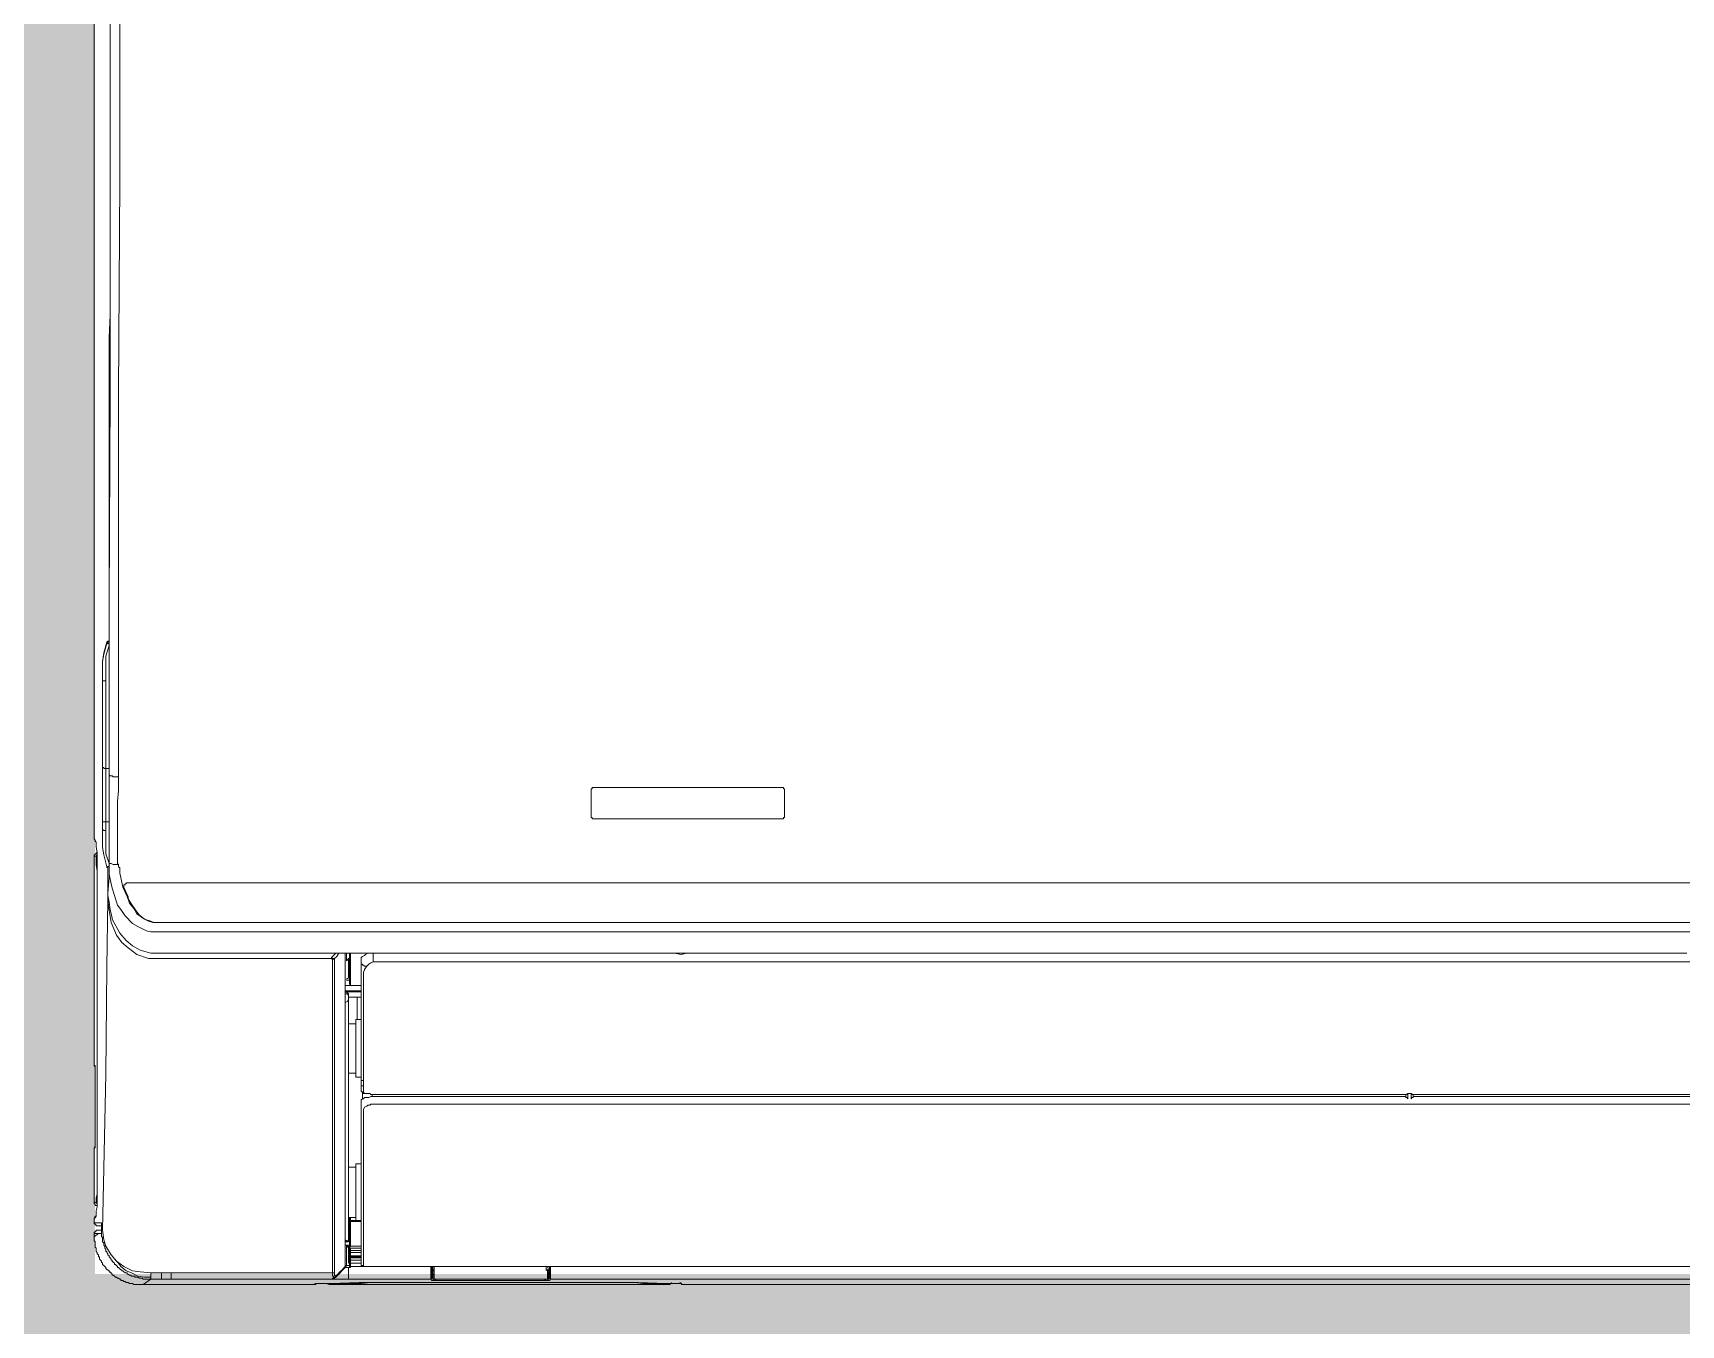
# Model space of a CAD drawing. Header units: millimetres. Extents: x -376000 to 292178, y -193032 to 188048.
# Drawn here: x -162306.9 to -162035, y -158961 to -158747.8 of the extents above; entities that cross this region are included whole.
import ezdxf

# ---------------------------------------------------------------- set-up
doc = ezdxf.new("R2010")
doc.units = ezdxf.units.MM
doc.layers.add('02_0.25', color=1, linetype='Continuous', lineweight=25, true_color=0xff0000)
doc.layers.add('04_0.10', color=7, linetype='Continuous', lineweight=9, true_color=0x0099ff)
doc.layers.add('_平面図（新設） (2D)', color=7, linetype='Continuous', lineweight=5)

# ---------------------------------------------------------------- blocks, each defined once
blk = doc.blocks.new('BLOCK_2')
at = {"layer": '04_0.10', "color": 251, "lineweight": 5}
for p, q in [((-353.49, -287.52), (-353.84, -287.69)), ((-353.84, -287.69), (-353.49, -287.69)), ((-353.49, -287.52), (-353.32, -287.52)), ((-353.32, -287.52), (-353.49, -287.69)), ((-351.72, -287.52), (-353.32, -287.52)), ((-351.72, -287.52), (-351.2, -287.69)), ((-351.55, -287.52), (-351.72, -287.52)), ((-351.2, -287.52), (-351.55, -287.52)), ((-351.2, -287.52), (-351.02, -287.52)), ((-351.2, -287.52), (-351.2, -287.69)), ((-341.67, -287.69), (-351.2, -287.69)), ((-295.28, -287.69), (-339.56, -287.69)), ((-313.8, -287.34), (-332.85, -287.34)), ((-295.63, -287.52), (-295.28, -287.52)), ((-295.28, -287.52), (-294.93, -287.52)), ((-295.28, -287.69), (-295.28, -287.52)), ((-294.75, -287.52), (-294.93, -287.52)), ((-294.75, -287.34), (-294.75, -287.52)), ((-293.16, -287.52), (-294.75, -287.52)), ((-293.34, -287.34), (-293.16, -287.52)), ((-293.16, -287.52), (-292.81, -287.69)), ((-292.81, -287.69), (-293.16, -287.69)), ((-207.97, -287.69), (-292.81, -287.69)), ((-202.5, -287.69), (-207.44, -287.69)), ((-202.32, -287.69), (-202.5, -287.69)), ((-202.15, -287.69), (-202.32, -287.69)), ((-201.97, -287.69), (-202.15, -287.69)), ((-201.27, -287.69), (-201.62, -287.69)), ((-201.09, -287.69), (-201.27, -287.69)), ((-200.56, -287.69), (-201.09, -287.69)), ((-200.38, -287.69), (-200.56, -287.69)), ((-199.68, -287.69), (-200.38, -287.69)), ((-198.97, -287.69), (-199.68, -287.69)), ((-198.26, -287.69), (-198.97, -287.69)), ((-197.38, -287.69), (-198.26, -287.69)), ((-196.86, -287.69), (-197.38, -287.69)), ((-195.97, -287.69), (-196.86, -287.69)), ((-195.09, -287.69), (-195.97, -287.69)), ((-194.38, -287.69), (-194.74, -287.69)), ((-193.68, -287.69), (-194.38, -287.69)), ((-193.15, -287.69), (-193.68, -287.69)), ((-192.97, -287.69), (-193.15, -287.69)), ((-192.09, -287.69), (-192.27, -287.69)), ((-190.51, -287.69), (-192.09, -287.69)), ((-185.39, -287.69), (-190.51, -287.69)), ((275.87, -287.69), (-184.86, -287.69))]:
    blk.add_line(p, q, dxfattribs=at)
at = {"layer": '04_0.10', "color": 251, "lineweight": 5, "flags": 128}
for points in [[(-381.89, -287.69), (-381.54, -287.69), (-381.18, -287.69), (-380.83, -287.69), (-380.48, -287.69)], [(-354.2, -287.69), (-360.72, -287.69), (-367.25, -287.69), (-372.01, -287.69), (-375.54, -287.69), (-380.48, -287.69)], [(-353.84, -287.69), (-354.02, -287.69), (-354.2, -287.69)], [(-344.32, -287.34), (-346.26, -287.34), (-351.02, -287.52)], [(-344.32, -287.34), (-345.91, -287.52), (-346.96, -287.52), (-348.02, -287.52), (-348.73, -287.52), (-349.61, -287.52), (-350.14, -287.52), (-350.67, -287.52), (-351.02, -287.52)], [(-344.32, -287.34), (-342.55, -287.34), (-340.79, -287.34), (-339.91, -287.34), (-338.85, -287.34), (-336.91, -287.34), (-334.79, -287.34), (-332.85, -287.34)], [(-340.44, -287.69), (-340.61, -287.69), (-340.79, -287.69), (-340.97, -287.69), (-341.32, -287.69), (-341.67, -287.69)], [(-340.09, -287.69), (-340.26, -287.69), (-340.44, -287.69)], [(-339.56, -287.69), (-339.73, -287.69), (-339.91, -287.69), (-340.09, -287.69)], [(-300.75, -287.34), (-302.16, -287.34), (-303.93, -287.34), (-305.69, -287.34), (-306.57, -287.34), (-307.63, -287.34), (-309.57, -287.34), (-311.68, -287.34), (-313.8, -287.34)], [(-295.63, -287.52), (-295.81, -287.52), (-296.34, -287.52), (-297.04, -287.52), (-297.75, -287.52), (-298.63, -287.52), (-299.52, -287.52), (-300.75, -287.34)], [(-295.63, -287.52), (-300.22, -287.34), (-300.75, -287.34)], [(-295.28, -287.69), (-295.11, -287.69), (-294.93, -287.69), (-294.93, -287.52)], [(-207.44, -287.69), (-207.61, -287.69), (-207.79, -287.69), (-207.97, -287.69)], [(-201.62, -287.69), (-201.79, -287.69), (-201.97, -287.69)], [(-194.74, -287.69), (-194.92, -287.69), (-195.09, -287.69)], [(-192.27, -287.69), (-192.45, -287.69), (-192.62, -287.69), (-192.8, -287.69), (-192.97, -287.69)], [(-184.86, -287.69), (-185.03, -287.69), (-185.21, -287.69), (-185.39, -287.69)]]:
    blk.add_lwpolyline(points, dxfattribs=at)
at = {"color": 255, "linetype": 'Continuous'}
blk.add_wipeout([(-389.83, -2.8), (387.17, -2.8), (387.17, -285.93), (-389.83, -285.93)], dxfattribs=at).dxf.layer = '02_0.25'
at = {"layer": '04_0.10', "color": 251, "lineweight": 5}
for p, q in [((-390, -214.14), (-390, -23.46)), ((-387.53, -175.16), (-387.53, -174.63)), ((-387.71, -181.5), (-387.88, -181.68)), ((-387.88, -181.86), (-387.71, -181.68)), ((-387.88, -181.86), (-387.88, -181.68)), ((-387.53, -181.5), (-387.71, -181.5)), ((-387.71, -181.68), (-387.71, -181.5)), ((-387.53, -181.68), (-387.71, -181.68)), ((-387.53, -181.68), (-387.53, -181.5)), ((-387.53, -182.03), (-387.53, -181.68)), ((-387.53, -182.21), (-387.53, -182.03)), ((-388.59, -188.03), (-388.59, -187.86)), ((-388.59, -188.03), (-388.59, -202.32)), ((-388.06, -202.5), (-387.53, -202.5)), ((-387.53, -203.55), (-387.53, -202.5)), ((-388.59, -211.32), (-388.59, -211.14)), ((-388.59, -211.32), (-388.59, -212.55)), ((-388.06, -211.32), (-388.06, -212.73)), ((-388.06, -211.32), (-387.53, -211.32)), ((-389.83, -214.49), (-390, -214.14)), ((-389.65, -214.67), (-390, -214.14)), ((-389.83, -214.49), (-389.65, -214.67)), ((-389.65, -214.67), (-389.65, -214.85)), ((-389.65, -216.96), (-390, -216.96)), ((-390, -216.96), (-390, -251.53)), ((-389.65, -216.96), (-389.48, -216.61)), ((-389.48, -216.43), (-389.48, -216.61)), ((-387.88, -218.72), (-387.71, -218.9)), ((-387.88, -218.72), (-387.71, -218.72)), ((-387.88, -218.72), (-387.88, -218.9)), ((-387.71, -218.72), (-387.53, -218.55)), ((-387.71, -218.72), (-387.71, -218.9)), ((-387.53, -218.19), (-387.53, -218.02)), ((-387.71, -223.13), (-387.71, -223.49)), ((-387, -227.19), (-387, -227.36)), ((-379.42, -227.9), (-379.6, -227.9)), ((-288.22, -227.9), (-284.34, -227.9)), ((-249.77, -227.9), (-245.72, -227.9)), ((-241.13, -227.9), (-237.25, -227.9)), ((-202.67, -227.9), (-198.79, -227.9)), ((-194.21, -227.9), (-190.33, -227.9)), ((-155.76, -227.9), (-151.7, -227.9)), ((-147.11, -227.9), (-143.23, -227.9)), ((-348.91, -229.48), (-379.6, -229.48)), ((-294.58, -229.48), (-348.91, -229.48)), ((-286.46, -229.48), (-294.58, -229.48)), ((-247.65, -229.48), (-286.46, -229.48)), ((-239.36, -229.48), (-247.65, -229.48)), ((-200.56, -229.48), (-239.36, -229.48)), ((-192.45, -229.48), (-200.56, -229.48)), ((-153.64, -229.48), (-192.45, -229.48)), ((-145.35, -229.48), (-153.64, -229.48)), ((-106.54, -229.48), (-145.35, -229.48)), ((-350.84, -233.72), (-350.67, -233.89)), ((-350.84, -233.89), (-350.84, -233.72)), ((-350.14, -233.01), (-349.96, -233.01)), ((-348.55, -233.01), (-348.38, -233.01)), ((-348.55, -233.01), (-348.55, -237.25)), ((-348.02, -233.01), (-347.84, -233.01)), ((-347.84, -233.01), (-347.67, -233.01)), ((-347.67, -233.01), (-347.14, -233.01)), ((-346.26, -233.01), (-346.43, -233.01)), ((-345.73, -233.01), (-345.38, -233.01)), ((-345.38, -233.01), (-344.85, -233.01)), ((-344.85, -233.01), (-344.32, -233.01)), ((-296.16, -233.01), (-294.22, -233.01)), ((-292.28, -233.01), (-294.22, -233.01)), ((-240.78, -233.01), (-240.6, -233.01)), ((-240.6, -233.01), (-240.43, -233.01)), ((-218.02, -233.01), (-217.85, -233.01)), ((-217.85, -233.01), (-217.67, -233.01)), ((-209.56, -233.01), (-209.38, -233.01)), ((-209.38, -233.01), (-209.2, -233.01)), ((-203.74, -233.01), (-203.56, -233.01)), ((-191.56, -233.01), (-191.04, -233.01)), ((-389.48, -235.48), (-389.48, -235.13)), ((-389.48, -255.59), (-389.48, -235.48)), ((-379.77, -233.89), (-350.84, -233.89)), ((-350.84, -233.89), (-350.67, -234.07)), ((-350.67, -234.07), (-350.32, -233.89)), ((-350.67, -233.89), (-350.67, -234.07)), ((-350.32, -233.89), (-350.67, -233.89)), ((-348.02, -233.89), (-347.84, -233.89)), ((-348.02, -233.89), (-348.02, -235.13)), ((-348.02, -235.13), (-347.84, -235.13)), ((-348.02, -237.07), (-348.02, -235.13)), ((-345.91, -238.3), (-345.91, -234.78)), ((-197.03, -234.42), (-197.21, -234.42)), ((-348.55, -237.25), (-348.55, -238.3)), ((-348.55, -238.3), (-348.55, -239.19)), ((-347.67, -238.3), (-348.55, -238.3)), ((-348.55, -239.19), (-348.55, -239.36)), ((-348.55, -239.19), (-345.91, -239.19)), ((-348.38, -237.25), (-348.02, -237.07)), ((-347.84, -237.42), (-348.38, -237.42)), ((-347.84, -237.42), (-347.84, -238.13)), ((-345.91, -238.3), (-347.67, -238.3)), ((-345.91, -238.3), (-345.91, -239.19)), ((-345.91, -239.19), (-345.91, -239.36)), ((-348.55, -239.36), (-345.91, -239.36)), ((-348.02, -240.07), (-348.02, -239.71)), ((-348.02, -240.07), (-348.02, -240.24)), ((-348.02, -240.59), (-348.02, -240.24)), ((-346.61, -240.24), (-348.02, -240.24)), ((-348.02, -244.65), (-348.02, -240.59)), ((-346.61, -243.95), (-346.61, -240.24)), ((-345.91, -240.24), (-346.61, -240.24)), ((-345.91, -240.24), (-345.91, -239.36)), ((-345.91, -243.95), (-345.91, -240.24)), ((-346.79, -244.65), (-348.02, -244.65)), ((-348.02, -252.77), (-348.02, -244.65)), ((-346.79, -243.95), (-346.61, -243.95)), ((-346.79, -244.65), (-346.79, -243.95)), ((-346.79, -252.77), (-346.79, -244.65)), ((-345.91, -243.95), (-346.61, -243.95)), ((-345.91, -253.47), (-345.91, -243.95)), ((-345.55, -250.12), (-345.55, -250.3)), ((-389.83, -251.89), (-390, -251.53)), ((-389.83, -251.53), (-390, -251.53)), ((-389.83, -251.53), (-389.83, -251.89)), ((-348.02, -252.77), (-346.79, -252.77)), ((-348.02, -252.77), (-348.02, -268.29)), ((-346.79, -253.47), (-346.79, -252.77)), ((-389.83, -263.52), (-389.83, -253.12)), ((-389.48, -255.94), (-389.48, -255.59)), ((-346.79, -253.47), (-345.91, -253.47)), ((-345.91, -253.65), (-345.91, -253.47)), ((-345.91, -254), (-345.91, -254.53)), ((-345.91, -255.42), (-345.91, -254.88)), ((-345.91, -255.59), (-345.91, -255.42)), ((-345.91, -255.77), (-345.91, -255.59)), ((-345.55, -254), (-345.55, -254.18)), ((-345.91, -255.77), (-345.55, -255.94)), ((-345.73, -255.94), (-345.91, -255.77)), ((-345.73, -257), (-345.91, -257.18)), ((-345.91, -257.18), (-345.91, -257.35)), ((-345.91, -257.53), (-345.91, -257.35)), ((-345.91, -258.23), (-345.91, -257.53)), ((-345.91, -267.76), (-345.91, -258.23)), ((-345.38, -256.12), (-345.55, -255.94)), ((-345.2, -256.12), (-345.38, -256.12)), ((-344.14, -256.65), (-344.14, -256.3)), ((-344.14, -256.3), (-343.97, -256.3)), ((-344.14, -256.65), (-343.97, -256.65)), ((-343.97, -257.88), (343.96, -257.88)), ((-173.57, -256.3), (-173.22, -256.12)), ((-173.57, -256.3), (-173.57, -256.65)), ((-173.22, -257), (-173.22, -256.12)), ((-173.22, -256.12), (-172.69, -256.12)), ((-172.34, -256.3), (-172.69, -256.12)), ((-172.69, -256.12), (-172.69, -257)), ((-172.34, -256.3), (-172.34, -256.65)), ((-389.83, -264.76), (-390, -265.12)), ((-390, -265.12), (-389.83, -265.12)), ((-390, -274.11), (-390, -265.12)), ((-389.83, -265.12), (-389.83, -264.76)), ((-348.02, -268.29), (-346.79, -268.29)), ((-348.02, -268.29), (-348.02, -276.58)), ((-346.79, -268.29), (-346.79, -267.76)), ((-345.91, -267.76), (-346.79, -267.76)), ((-346.79, -268.29), (-346.79, -276.58)), ((-345.91, -277.11), (-345.91, -267.76)), ((-345.55, -267.41), (-345.55, -277.46)), ((-389.65, -274.11), (-390, -274.11)), ((-389.65, -274.11), (-389.48, -274.46)), ((-389.48, -274.64), (-389.48, -274.46)), ((-389.83, -276.4), (-390, -276.75)), ((-389.65, -276.4), (-390, -276.75)), ((-390, -276.75), (-390, -277.46)), ((-389.83, -276.4), (-389.65, -276.4)), ((-389.65, -276.23), (-389.65, -276.4)), ((-347.84, -276.58), (-348.02, -276.58)), ((-348.02, -276.58), (-348.02, -279.58)), ((-347.84, -277.28), (-347.84, -276.58)), ((-347.84, -276.58), (-347.67, -276.58)), ((-347.84, -277.28), (-347.67, -277.11)), ((-347.84, -277.28), (-347.67, -277.28)), ((-347.84, -277.28), (-347.84, -277.46)), ((-347.67, -277.11), (-347.67, -276.58)), ((-347.67, -276.58), (-346.79, -276.58)), ((-347.67, -277.28), (-347.67, -277.11)), ((-347.67, -277.11), (-346.79, -277.11)), ((-347.67, -281.34), (-347.67, -277.28)), ((-345.91, -277.28), (-347.67, -277.28)), ((-346.79, -276.58), (-346.79, -277.11)), ((-345.91, -277.11), (-346.79, -277.11)), ((-345.91, -277.28), (-345.91, -277.11)), ((-345.91, -281.34), (-345.91, -277.28)), ((-388.77, -277.46), (-390, -277.46)), ((-389.3, -279.23), (-390, -279.23)), ((-389.3, -279.23), (-390, -279.76)), ((-389.48, -277.99), (-388.77, -277.99)), ((-389.48, -278.7), (-388.77, -278.7)), ((-388.77, -277.46), (-388.77, -277.99)), ((-388.77, -278.7), (-388.77, -277.99)), ((-388.59, -278.7), (-388.77, -278.87)), ((-388.77, -278.7), (-388.77, -278.87)), ((-388.77, -279.23), (-388.77, -278.87)), ((-347.84, -279.58), (-348.02, -279.58)), ((-348.02, -279.58), (-348.02, -279.76)), ((-348.02, -280.46), (-348.02, -279.76)), ((-347.84, -279.76), (-348.02, -279.76)), ((-347.84, -277.46), (-347.84, -279.58)), ((-347.84, -279.58), (-347.84, -279.76)), ((-347.84, -281.16), (-347.84, -279.76)), ((-348.55, -280.28), (-348.55, -280.46)), ((-348.55, -280.28), (-348.2, -280.46)), ((-348.55, -280.46), (-348.55, -280.64)), ((-348.55, -280.46), (-348.2, -280.46)), ((-348.55, -280.64), (-348.55, -281.16)), ((-348.55, -280.64), (-348.02, -280.64)), ((-348.55, -281.16), (-348.38, -281.16)), ((-348.2, -281.16), (-348.38, -281.16)), ((-348.38, -281.34), (-348.38, -281.16)), ((-348.2, -281.34), (-348.38, -281.34)), ((-348.38, -282.76), (-348.38, -282.58)), ((-348.02, -280.46), (-348.2, -280.46)), ((-348.2, -281.16), (-348.2, -281.34)), ((-347.84, -281.16), (-348.2, -281.16)), ((-348.02, -280.46), (-348.02, -280.64)), ((-348.02, -281.52), (-347.84, -281.52)), ((-348.02, -281.52), (-348.02, -281.69)), ((-348.02, -281.69), (-348.02, -283.46)), ((-347.84, -281.16), (-347.84, -281.52)), ((-347.67, -281.34), (-347.84, -281.69)), ((-347.84, -281.52), (-347.84, -281.69)), ((-347.84, -281.69), (-347.67, -281.87)), ((-347.84, -281.69), (-347.84, -281.87)), ((-345.91, -281.69), (-347.84, -281.69)), ((-347.84, -281.87), (-347.67, -282.05)), ((-347.84, -281.87), (-347.67, -281.87)), ((-347.84, -281.87), (-347.84, -282.4)), ((-347.84, -282.4), (-347.67, -282.4)), ((-347.84, -282.4), (-347.84, -282.58)), ((-347.84, -282.58), (-347.84, -282.93)), ((-345.91, -281.34), (-347.67, -281.34)), ((-347.67, -281.87), (-347.67, -282.05)), ((-347.67, -282.05), (-347.67, -282.4)), ((-345.91, -282.05), (-347.67, -282.05)), ((-347.67, -282.4), (-347.67, -282.93)), ((-345.91, -282.4), (-347.67, -282.4)), ((-345.91, -281.69), (-345.91, -281.34)), ((-345.91, -282.05), (-345.91, -281.69)), ((-345.91, -282.4), (-345.91, -282.05)), ((-345.91, -282.93), (-345.91, -282.4)), ((-348.55, -284.87), (-349.96, -286.28)), ((-349.08, -285.22), (-348.55, -284.87)), ((-349.08, -285.22), (-348.73, -284.87)), ((-348.73, -284.87), (-348.55, -284.69)), ((-348.55, -284.87), (-348.73, -284.87)), ((-348.55, -284.87), (-348.38, -284.52)), ((-348.55, -284.52), (-348.55, -284.69)), ((-348.55, -284.52), (-348.38, -284.52)), ((-348.38, -284.52), (-348.38, -284.34)), ((-347.84, -284.52), (-348.38, -284.52)), ((-348.02, -283.46), (-348.02, -283.81)), ((-347.84, -284.16), (-348.02, -283.81)), ((-347.84, -283.81), (-348.02, -283.81)), ((-348.02, -283.99), (-348.02, -283.81)), ((-348.02, -283.99), (-347.84, -284.34)), ((-348.02, -284.87), (-348.02, -285.05)), ((-348.02, -284.87), (-347.84, -284.87)), ((-348.02, -285.05), (-348.02, -285.22)), ((-348.02, -285.22), (-348.02, -285.4)), ((-348.02, -285.4), (-348.02, -285.57)), ((-347.84, -282.93), (-347.67, -282.93)), ((-347.84, -283.28), (-347.84, -282.93)), ((-347.84, -283.28), (-347.67, -283.11)), ((-347.84, -283.28), (-347.67, -283.28)), ((-347.84, -283.81), (-347.84, -283.28)), ((-347.84, -283.81), (-347.67, -283.64)), ((-347.84, -283.81), (-347.84, -283.99)), ((-347.67, -284.16), (-347.84, -283.99)), ((-347.84, -283.99), (-347.84, -284.16)), ((-347.84, -284.34), (-347.84, -284.16)), ((-347.84, -284.52), (-347.84, -284.34)), ((-347.84, -284.52), (-347.84, -284.69)), ((-347.67, -284.69), (-347.84, -284.69)), ((-347.84, -284.69), (-347.84, -284.87)), ((-347.67, -284.87), (-347.84, -284.87)), ((-345.91, -282.93), (-347.67, -282.93)), ((-347.67, -282.93), (-347.67, -283.11)), ((-347.67, -283.11), (-347.67, -283.28)), ((-345.91, -283.11), (-347.67, -283.11)), ((-347.67, -283.64), (-347.67, -283.28)), ((-345.91, -283.28), (-347.67, -283.28)), ((-347.67, -284.16), (-347.67, -283.64)), ((-345.91, -283.64), (-347.67, -283.64)), ((-347.67, -284.16), (-347.67, -284.69)), ((-347.67, -284.16), (-345.91, -284.16)), ((-347.67, -284.69), (-347.67, -284.87)), ((-345.73, -284.69), (-347.67, -284.69)), ((-345.91, -283.11), (-345.91, -282.93)), ((-345.91, -283.28), (-345.91, -283.11)), ((-345.91, -283.64), (-345.91, -283.28)), ((-345.91, -284.16), (-345.91, -283.64)), ((-345.91, -284.34), (-345.91, -284.16)), ((-345.91, -284.52), (-345.91, -284.34)), ((-345.55, -284.52), (-345.91, -284.52)), ((-345.91, -284.52), (-345.73, -284.69)), ((-345.55, -284.69), (-345.73, -284.69)), ((-345.55, -284.69), (-345.55, -284.52)), ((-345.55, -284.69), (-334.44, -284.69)), ((-334.44, -284.69), (-334.26, -284.69)), ((-334.44, -285.22), (-334.26, -285.57)), ((-334.44, -285.22), (-334.44, -285.4)), ((-334.26, -285.22), (-334.44, -285.22)), ((-334.44, -285.4), (-334.26, -285.57)), ((-334.44, -285.4), (-334.44, -285.93)), ((-334.26, -284.69), (-334.09, -284.69)), ((-333.91, -284.69), (-334.09, -284.69)), ((-334.09, -285.22), (-334.09, -285.4)), ((-333.91, -285.22), (-334.09, -285.22)), ((-334.09, -285.4), (-334.09, -285.57)), ((-333.91, -285.4), (-334.09, -285.4)), ((-333.91, -284.69), (-333.56, -284.69)), ((-333.91, -285.4), (-333.91, -285.22)), ((-333.91, -285.93), (-333.91, -285.4)), ((-330.91, -284.69), (-333.56, -284.69)), ((-318.56, -284.69), (-330.91, -284.69)), ((-315.74, -284.69), (-318.56, -284.69)), ((-315.39, -284.69), (-315.74, -284.69)), ((-315.39, -284.69), (-315.39, -285.22)), ((-315.39, -284.69), (-315.21, -284.69)), ((-315.21, -285.4), (-315.39, -285.22)), ((-315.04, -285.22), (-315.21, -284.69)), ((-314.86, -284.69), (-315.21, -284.69)), ((-315.21, -285.4), (-315.04, -285.57)), ((-315.21, -285.4), (-315.21, -285.93)), ((-314.86, -284.69), (-314.68, -284.69)), ((-314.86, -285.57), (-314.68, -285.22)), ((-314.68, -285.22), (-314.86, -285.22)), ((-314.86, -285.57), (-314.68, -285.4)), ((-275.88, -284.69), (-314.68, -284.69)), ((-314.68, -285.4), (-314.68, -285.22)), ((-314.68, -285.93), (-314.68, -285.4)), ((-275.7, -284.69), (-275.88, -284.69)), ((-223.84, -284.69), (-275.7, -284.69)), ((-223.67, -284.69), (-223.84, -284.69)), ((-170.4, -284.69), (-223.67, -284.69)), ((-170.22, -284.69), (-170.4, -284.69)), ((-170.04, -284.69), (-170.22, -284.69)), ((-117.48, -284.69), (-170.04, -284.69)), ((-381.89, -287.69), (-380.66, -286.81)), ((-378.89, -285.75), (-380.66, -285.75)), ((-378.89, -286.81), (-380.66, -286.81)), ((-378.89, -285.75), (-377.3, -285.75)), ((-377.3, -286.81), (-378.89, -286.81)), ((-377.3, -286.81), (-350.67, -286.81)), ((-350.67, -285.75), (-350.32, -285.75)), ((-350.67, -286.81), (-350.32, -286.63)), ((-348.02, -286.81), (-350.67, -286.81)), ((-350.49, -286.46), (-350.32, -286.46)), ((-350.14, -286.28), (-350.32, -286.46)), ((-350.32, -286.46), (-350.32, -286.63)), ((-350.14, -286.46), (-350.32, -286.63)), ((-350.32, -286.46), (-350.14, -286.46)), ((-349.79, -285.93), (-350.14, -286.46)), ((-349.79, -285.93), (-350.14, -286.28)), ((-350.14, -286.46), (-349.96, -286.28)), ((-350.14, -286.28), (-350.14, -286.46)), ((-348.02, -285.57), (-348.02, -285.93)), ((-348.02, -285.93), (-348.02, -286.1)), ((-348.02, -286.1), (-348.02, -286.28)), ((-348.02, -286.28), (-348.02, -286.81)), ((-334.44, -286.81), (-348.02, -286.81)), ((-334.44, -285.93), (-334.26, -286.1)), ((-334.44, -285.93), (-334.44, -286.1)), ((-334.44, -286.81), (-334.44, -286.1)), ((-334.44, -286.1), (-334.26, -286.1)), ((-334.44, -286.81), (-334.26, -286.63)), ((-334.26, -285.57), (-334.26, -286.1)), ((-334.26, -286.63), (-334.26, -286.1)), ((-334.09, -286.63), (-334.26, -286.63)), ((-334.09, -285.57), (-334.09, -285.93)), ((-333.91, -285.93), (-334.09, -285.93)), ((-334.09, -286.1), (-334.09, -285.93)), ((-333.91, -286.1), (-334.09, -286.1)), ((-334.09, -286.46), (-334.09, -286.1)), ((-334.09, -286.63), (-334.09, -286.46)), ((-334.09, -286.46), (-333.91, -286.46)), ((-334.09, -286.63), (-334.09, -286.81)), ((-333.91, -286.81), (-334.09, -286.99)), ((-333.91, -286.81), (-334.09, -286.81)), ((-333.91, -286.1), (-333.91, -285.93)), ((-333.91, -286.46), (-333.91, -286.1)), ((-333.91, -286.81), (-333.73, -286.81)), ((-333.73, -286.81), (-333.56, -286.99)), ((-333.73, -286.81), (-315.39, -286.81)), ((-333.56, -286.99), (-315.74, -286.99)), ((-315.39, -286.81), (-315.74, -286.99)), ((-315.21, -286.81), (-315.39, -286.81)), ((-315.21, -285.93), (-315.21, -286.1)), ((-315.04, -285.93), (-315.21, -285.93)), ((-315.21, -286.1), (-315.04, -286.1)), ((-315.21, -286.1), (-315.21, -286.46)), ((-315.21, -286.46), (-315.04, -286.46)), ((-315.21, -286.81), (-315.04, -286.99)), ((-315.21, -286.81), (-315.04, -286.81)), ((-315.04, -285.93), (-315.04, -285.57)), ((-315.04, -285.93), (-315.04, -286.1)), ((-315.04, -286.46), (-315.04, -286.1)), ((-315.04, -286.63), (-315.04, -286.46)), ((-315.04, -286.63), (-314.86, -286.63)), ((-315.04, -286.63), (-315.04, -286.81)), ((-314.86, -285.57), (-314.86, -285.93)), ((-314.86, -285.93), (-314.68, -285.93)), ((-314.86, -285.93), (-314.86, -286.1)), ((-314.86, -286.1), (-314.68, -286.1)), ((-314.86, -286.1), (-314.86, -286.46)), ((-314.86, -286.63), (-314.86, -286.46)), ((-314.86, -286.46), (-314.68, -286.46)), ((-314.68, -286.81), (-314.86, -286.63)), ((-314.68, -286.1), (-314.68, -285.93)), ((-314.68, -286.46), (-314.68, -286.1)), ((-314.68, -286.81), (280.11, -286.81))]:
    blk.add_line(p, q, dxfattribs=at)
at = {"layer": '04_0.10', "color": 251, "lineweight": 5, "flags": 128}
for points in [[(-387.36, -127.7), (-387.36, -126.47), (-387.36, -125.41), (-387.36, -125.06), (-387.36, -124.36), (-387.36, -123.29), (-387.36, -115.36), (-387.36, -107.77), (-387.36, -104.77), (-387.36, -100.72), (-387.36, -93.84), (-387.36, -87.49), (-387.36, -81.49), (-387.36, -76.38)], [(-385.95, -203.91), (-385.95, -174.8), (-385.95, -140.58), (-385.77, -105.48), (-385.77, -76.55)], [(-387.36, -127.7), (-387.36, -140.41), (-387.53, -175.16)], [(-387.36, -127.7), (-387.53, -131.41), (-387.53, -135.64)], [(-387.53, -138.12), (-387.53, -136.88), (-387.53, -135.64)], [(-387.53, -174.63), (-387.53, -154.87), (-387.53, -138.12)], [(-387.53, -181.5), (-387.53, -180.09), (-387.53, -178.15), (-387.53, -176.04), (-387.53, -175.16)], [(-388.59, -184.86), (-388.41, -183.45), (-387.88, -181.68)], [(-387.88, -181.86), (-388.41, -183.62), (-388.59, -184.86)], [(-387.88, -181.86), (-387.71, -181.86), (-387.53, -182.03)], [(-388.59, -187.86), (-388.59, -186.09), (-388.59, -184.86)], [(-388.06, -188.03), (-388.06, -186.44), (-388.06, -185.03), (-388.06, -183.98), (-387.53, -182.21)], [(-387.53, -202.5), (-387.53, -192.27), (-387.53, -182.21)], [(-388.06, -188.03), (-388.24, -188.03), (-388.41, -188.03), (-388.59, -188.03)], [(-388.06, -188.03), (-388.06, -191.56), (-388.06, -195.26), (-388.06, -198.79), (-388.06, -202.5)], [(-388.59, -211.14), (-388.59, -208.84), (-388.59, -206.73), (-388.59, -204.61), (-388.59, -202.32)], [(-388.06, -202.5), (-388.24, -202.5), (-388.41, -202.5), (-388.41, -202.32), (-388.59, -202.32)], [(-388.06, -211.32), (-388.06, -209.2), (-388.06, -206.91), (-388.06, -204.61), (-388.06, -202.5)], [(-385.95, -203.91), (-386.3, -203.91), (-386.65, -203.91), (-386.83, -203.91), (-387, -203.73), (-387.36, -203.73), (-387.53, -203.55)], [(-387.53, -211.32), (-387.53, -210.79), (-387.53, -209.02), (-387.53, -207.08), (-387.53, -206.91), (-387.53, -205.32), (-387.53, -203.55)], [(-385.95, -218.37), (-386.12, -218.19), (-386.12, -217.84), (-386.12, -217.66), (-386.12, -217.49), (-386.12, -216.96), (-386.12, -216.61), (-386.12, -215.73), (-386.12, -214.85), (-386.12, -213.43), (-386.12, -212.37), (-386.12, -211.67), (-386.12, -211.14), (-386.12, -210.96), (-386.12, -210.44), (-386.12, -209.37), (-386.12, -207.96), (-385.95, -206.2), (-385.95, -203.91)], [(-307.98, -206.2), (-307.98, -206.03), (-307.98, -205.85), (-307.81, -205.85), (-307.81, -205.67), (-307.63, -205.67), (-307.45, -205.67)], [(-307.98, -210.26), (-307.98, -209.2), (-307.98, -208.14), (-307.98, -207.26), (-307.98, -206.2)], [(-276.59, -205.67), (-284.34, -205.67), (-292.11, -205.67), (-299.69, -205.67), (-307.45, -205.67)], [(-276.59, -205.67), (-276.41, -205.67), (-276.23, -205.67), (-276.23, -205.85), (-276.06, -205.85), (-276.06, -206.03), (-276.06, -206.2)], [(-276.06, -206.2), (-276.06, -208.14), (-276.06, -210.26)], [(-388.06, -211.32), (-388.24, -211.32), (-388.41, -211.32), (-388.59, -211.32)], [(-387.53, -218.02), (-387.53, -216.25), (-387.53, -215.2), (-387.53, -214.31), (-387.53, -212.02), (-387.53, -211.32)], [(-307.98, -210.26), (-307.98, -210.44), (-307.98, -210.61), (-307.81, -210.61), (-307.81, -210.79), (-307.63, -210.79), (-307.45, -210.79)], [(-276.59, -210.79), (-284.34, -210.79), (-292.11, -210.79), (-299.69, -210.79), (-307.45, -210.79)], [(-276.06, -210.26), (-276.06, -210.44), (-276.06, -210.61), (-276.23, -210.61), (-276.23, -210.79), (-276.41, -210.79), (-276.59, -210.79)], [(-387.88, -218.72), (-388.41, -216.78), (-388.59, -215.55), (-388.59, -214.14), (-388.59, -212.55)], [(-388.06, -212.73), (-388.24, -212.73), (-388.41, -212.73), (-388.59, -212.55)], [(-388.06, -212.73), (-388.06, -214.14), (-388.06, -215.55), (-388.06, -216.61), (-387.53, -218.19)], [(-389.48, -216.43), (-389.65, -216.43), (-389.65, -216.61), (-389.83, -216.61), (-389.83, -216.78), (-390, -216.78), (-390, -216.96)], [(-389.65, -214.85), (-389.65, -215.37), (-389.48, -216.43)], [(-389.65, -216.96), (-389.65, -217.14), (-389.65, -217.66), (-389.65, -218.37), (-389.48, -219.43)], [(-389.48, -219.43), (-389.48, -218.37), (-389.48, -216.61)], [(-389.48, -235.13), (-389.48, -233.54), (-389.48, -233.19), (-389.48, -231.95), (-389.48, -230.54), (-389.48, -229.31), (-389.48, -228.43), (-389.48, -227.54), (-389.48, -226.31), (-389.48, -225.6), (-389.48, -224.19), (-389.48, -223.31), (-389.48, -222.43), (-389.48, -221.55), (-389.48, -220.84), (-389.48, -220.49), (-389.48, -219.43)], [(-387.71, -223.13), (-387.71, -222.25), (-387.71, -221.19), (-387.71, -219.96), (-387.71, -218.9)], [(-387.53, -219.96), (-387.53, -220.49), (-387.71, -223.13)], [(-385.95, -218.37), (-386.3, -218.37), (-386.65, -218.37), (-386.83, -218.37), (-387.18, -218.19), (-387.36, -218.19), (-387.53, -218.19)], [(-387.53, -218.55), (-387.53, -218.37), (-387.53, -218.19)], [(-387.53, -219.96), (-387.53, -218.72), (-387.53, -218.55)], [(-379.6, -229.48), (-380.66, -229.48), (-381.36, -229.31), (-381.71, -229.13), (-382.77, -228.6), (-383.65, -228.07), (-384.89, -226.84), (-385.59, -225.78), (-386.12, -225.07), (-386.65, -223.49), (-387, -222.25), (-387.18, -221.55), (-387.53, -219.96)], [(-381.71, -227.36), (-382.24, -227.01), (-382.95, -226.48), (-383.47, -225.6), (-384.18, -224.72), (-384.54, -223.66), (-385.24, -222.07), (-385.59, -220.49), (-385.77, -219.78), (-385.77, -218.9), (-385.95, -218.72), (-385.95, -218.37)], [(-385.07, -222.07), (-385.07, -221.9), (-385.07, -221.72), (-384.89, -221.72), (-384.89, -221.55), (-384.71, -221.55), (-384.71, -221.37), (-384.54, -221.37)], [(-385.07, -222.07), (-384.71, -222.96), (-384.36, -223.66), (-384.36, -224.02), (-383.83, -224.9), (-383.12, -225.96), (-382.59, -226.66), (-381.71, -227.36)], [(311.51, -221.37), (155.57, -221.37), (0, -221.37), (-192.27, -221.37), (-384.54, -221.37)], [(-387.71, -224.19), (-387.88, -235.3), (-388.06, -252.94), (-388.41, -268.47), (-388.59, -278.7)], [(-387.71, -223.49), (-387.71, -223.66), (-387.71, -224.19)], [(-387, -227.19), (-387.36, -225.78), (-387.53, -224.55), (-387.71, -223.49)], [(-385.42, -231.25), (-386.3, -230.01), (-387.18, -227.9), (-387.53, -225.96), (-387.71, -224.19)], [(-387, -227.36), (-385.77, -229.66), (-384.71, -230.89)], [(-381.71, -227.36), (-381.18, -227.54), (-380.66, -227.72), (-380.13, -227.9)], [(-381.71, -227.36), (-381.01, -227.72), (-380.3, -227.9), (-380.13, -227.9)], [(-380.13, -227.9), (-379.77, -227.9), (-379.6, -227.9)], [(-379.42, -227.9), (-338.49, -227.9), (-297.57, -227.9)], [(-297.57, -227.9), (-297.04, -227.9), (-296.69, -227.9)], [(-296.69, -227.9), (-290.52, -227.9), (-288.22, -227.9)], [(-284.34, -227.9), (-283.81, -227.9), (-283.46, -227.9)], [(-283.46, -227.9), (-267.06, -227.9), (-250.48, -227.9)], [(-250.48, -227.9), (-250.13, -227.9), (-249.77, -227.9)], [(-245.72, -227.9), (-243.42, -227.9), (-241.13, -227.9)], [(-237.25, -227.9), (-236.9, -227.9), (-236.54, -227.9)], [(-236.54, -227.9), (-219.96, -227.9), (-203.56, -227.9)], [(-203.56, -227.9), (-203.03, -227.9), (-202.67, -227.9)], [(-198.79, -227.9), (-196.5, -227.9), (-194.21, -227.9)], [(-190.33, -227.9), (-189.98, -227.9), (-189.8, -227.9), (-189.62, -227.9), (-189.44, -227.9)], [(-189.44, -227.9), (-173.04, -227.9), (-156.46, -227.9)], [(-156.46, -227.9), (-156.11, -227.9), (-155.76, -227.9)], [(-151.7, -227.9), (-149.41, -227.9), (-147.11, -227.9)], [(-143.23, -227.9), (-142.88, -227.9), (-142.53, -227.9)], [(-142.53, -227.9), (-125.94, -227.9), (-109.54, -227.9)], [(-379.77, -233.01), (-380.66, -233.01), (-382.42, -232.48), (-383.65, -231.77), (-384.71, -230.89)], [(-379.77, -233.89), (-381.01, -233.89), (-382.95, -233.19), (-384.36, -232.13), (-385.42, -231.25)], [(-361.78, -233.01), (-366.19, -233.01), (-370.78, -233.01), (-375.19, -233.01), (-379.77, -233.01)], [(-358.08, -233.01), (-358.96, -233.01), (-359.84, -233.01), (-360.72, -233.01), (-361.78, -233.01)], [(-356.84, -233.01), (-357.2, -233.01), (-357.55, -233.01), (-357.73, -233.01), (-358.08, -233.01)], [(-354.02, -233.01), (-354.73, -233.01), (-355.43, -233.01), (-356.13, -233.01), (-356.84, -233.01)], [(-352.08, -233.01), (-352.43, -233.01), (-352.96, -233.01), (-353.49, -233.01), (-354.02, -233.01)], [(-351.37, -233.01), (-351.55, -233.01), (-351.72, -233.01), (-351.9, -233.01), (-352.08, -233.01)], [(-350.14, -233.01), (-350.32, -233.01), (-350.67, -233.01), (-351.02, -233.01), (-351.37, -233.01)], [(-350.14, -233.01), (-350.49, -233.37), (-350.84, -233.72)], [(-349.61, -233.01), (-349.96, -233.54), (-350.32, -233.89)], [(-349.96, -233.01), (-349.79, -233.01), (-349.61, -233.01)], [(-349.26, -233.01), (-349.43, -233.01), (-349.61, -233.01)], [(-349.26, -233.01), (-348.73, -233.01), (-348.55, -233.01)], [(-348.38, -233.89), (-348.38, -233.54), (-348.38, -233.01)], [(-348.02, -233.01), (-348.2, -233.01), (-348.38, -233.01)], [(-347.84, -233.01), (-347.84, -233.54), (-347.84, -233.89)], [(-347.67, -233.01), (-347.67, -233.89), (-347.67, -234.6), (-347.67, -236.01), (-347.67, -238.3)], [(-346.43, -233.01), (-346.61, -233.01), (-346.79, -233.01), (-346.96, -233.01), (-347.14, -233.01)], [(-345.73, -233.01), (-345.91, -233.01), (-346.26, -233.01)], [(-344.85, -233.01), (-345.2, -233.19), (-345.38, -233.37), (-345.73, -233.54), (-345.91, -233.72), (-345.91, -233.89)], [(-344.32, -233.01), (-344.14, -233.01), (-343.97, -233.01)], [(-343.97, -234.42), (-343.97, -234.25), (-343.97, -234.07), (-343.97, -233.89), (-343.97, -233.54), (-343.97, -233.37), (-343.97, -233.19), (-343.97, -233.01)], [(-343.97, -233.01), (-343.79, -233.01), (-343.61, -233.01)], [(-343.61, -233.01), (-342.9, -233.01), (-342.2, -233.01), (-341.5, -233.01), (-340.79, -233.01)], [(-340.79, -233.01), (-340.09, -233.01), (-339.38, -233.01), (-338.67, -233.01), (-337.97, -233.01)], [(-337.97, -233.01), (-337.26, -233.01), (-336.56, -233.01), (-335.85, -233.01), (-335.15, -233.01)], [(-335.15, -233.01), (-334.44, -233.01), (-333.73, -233.01), (-333.03, -233.01), (-332.32, -233.01)], [(-332.32, -233.01), (-331.62, -233.01), (-330.91, -233.01), (-330.21, -233.01), (-329.5, -233.01)], [(-329.5, -233.01), (-328.79, -233.01), (-328.09, -233.01), (-327.38, -233.01), (-326.68, -233.01)], [(-326.68, -233.01), (-325.98, -233.01), (-325.44, -233.01)], [(-325.44, -233.01), (-325.27, -233.01), (-324.56, -233.01), (-323.86, -233.01)], [(-323.86, -233.01), (-323.15, -233.01), (-322.45, -233.01), (-321.74, -233.01), (-321.04, -233.01)], [(-321.04, -233.01), (-320.33, -233.01), (-319.62, -233.01), (-318.92, -233.01), (-318.21, -233.01)], [(-318.21, -233.01), (-315.56, -233.01), (-312.75, -233.01), (-312.39, -233.01)], [(-312.39, -233.01), (-310.1, -233.01), (-307.45, -233.01)], [(-307.45, -233.01), (-304.63, -233.01), (-301.81, -233.01), (-298.99, -233.01), (-296.16, -233.01)], [(-294.22, -233.01), (-293.16, -233.19), (-292.28, -233.01)], [(-292.28, -233.01), (-290.34, -233.01), (-288.4, -233.01)], [(-288.4, -233.01), (-287.52, -233.01), (-286.64, -233.01), (-285.76, -233.01), (-284.87, -233.01)], [(-284.87, -233.01), (-282.93, -233.01), (-281, -233.01), (-279.05, -233.01), (-277.11, -233.01)], [(-277.11, -233.01), (-276.23, -233.01), (-275.35, -233.01), (-274.47, -233.01), (-273.59, -233.01)], [(-273.59, -233.01), (-273.41, -233.01), (-273.06, -233.01), (-272.88, -233.01), (-272.53, -233.01)], [(-272.53, -233.01), (-272.18, -233.01), (-272, -233.01), (-271.65, -233.01), (-271.47, -233.01)], [(-271.47, -233.01), (-270.06, -233.01), (-268.82, -233.01), (-267.41, -233.01), (-266.17, -233.01)], [(-266.17, -233.01), (-266, -233.01), (-265.82, -233.01)], [(-265.82, -233.01), (-264.94, -233.01), (-264.06, -233.01), (-263.18, -233.01), (-262.3, -233.01)], [(-262.3, -233.01), (-261.76, -233.01), (-261.24, -233.01), (-260.71, -233.01), (-260.18, -233.01)], [(-260.18, -233.01), (-259.83, -233.01), (-259.47, -233.01), (-259.12, -233.01), (-258.77, -233.01)], [(-258.77, -233.01), (-258.42, -233.01), (-258.06, -233.01), (-257.71, -233.01), (-257.36, -233.01)], [(-257.36, -233.01), (-257, -233.01), (-256.65, -233.01), (-256.3, -233.01), (-255.95, -233.01)], [(-255.95, -233.01), (-255.59, -233.01), (-255.42, -233.01), (-255.06, -233.01), (-254.89, -233.01)], [(-254.89, -233.01), (-254.71, -233.01), (-254.54, -233.01)], [(-254.54, -233.01), (-253.66, -233.01), (-252.77, -233.01), (-251.89, -233.01), (-251.01, -233.01)], [(-251.01, -233.01), (-249.77, -233.01), (-248.54, -233.01), (-247.3, -233.01), (-246.07, -233.01)], [(-246.07, -233.01), (-245.89, -233.01), (-245.72, -233.01), (-245.54, -233.01), (-245.36, -233.01)], [(-245.36, -233.01), (-244.84, -233.01), (-244.3, -233.01), (-243.77, -233.01), (-243.24, -233.01)], [(-243.24, -233.01), (-242.54, -233.01), (-242.01, -233.01), (-241.31, -233.01), (-240.78, -233.01)], [(-240.43, -233.01), (-240.07, -233.01), (-239.72, -233.01), (-239.36, -233.01), (-239.01, -233.01)], [(-239.01, -233.01), (-238.13, -233.01), (-237.25, -233.01), (-236.19, -233.01), (-235.31, -233.01)], [(-235.31, -233.01), (-234.6, -233.01), (-233.72, -233.01), (-233.02, -233.01), (-232.13, -233.01)], [(-232.13, -233.01), (-231.96, -233.01), (-231.78, -233.01)], [(-231.78, -233.01), (-230.72, -233.01), (-229.49, -233.01), (-228.25, -233.01), (-227.2, -233.01)], [(-227.2, -233.01), (-226.84, -233.01), (-226.67, -233.01), (-226.49, -233.01), (-226.14, -233.01)], [(-226.14, -233.01), (-224.9, -233.01), (-223.49, -233.01), (-222.08, -233.01), (-220.84, -233.01)], [(-220.84, -233.01), (-220.67, -233.01), (-220.49, -233.01)], [(-220.49, -233.01), (-219.96, -233.01), (-219.26, -233.01), (-218.73, -233.01), (-218.02, -233.01)], [(-217.67, -233.01), (-217.32, -233.01), (-216.96, -233.01), (-216.61, -233.01), (-216.26, -233.01)], [(-216.26, -233.01), (-214.85, -233.01), (-213.44, -233.01), (-212.02, -233.01), (-210.61, -233.01)], [(-210.61, -233.01), (-210.44, -233.01), (-210.08, -233.01), (-209.91, -233.01), (-209.56, -233.01)], [(-209.2, -233.01), (-207.79, -233.01), (-206.56, -233.01), (-205.15, -233.01), (-203.74, -233.01)], [(-203.56, -233.01), (-202.15, -233.01), (-200.91, -233.01), (-199.5, -233.01), (-198.09, -233.01)], [(-198.09, -233.01), (-195.62, -233.01), (-193.15, -233.01), (-192.27, -233.01), (-191.56, -233.01)], [(-191.04, -233.01), (-189.44, -233.01), (-188.04, -233.01)], [(-188.04, -233.01), (-186.98, -233.01), (-185.92, -233.01), (-184.86, -233.01), (-183.8, -233.01)], [(-183.8, -233.01), (-183.27, -233.01), (-182.74, -233.01), (-182.22, -233.01), (-181.69, -233.01)], [(-181.69, -233.01), (-180.45, -233.01), (-179.22, -233.01), (-177.98, -233.01), (-176.75, -233.01)], [(-176.75, -233.01), (-175.69, -233.01), (-174.63, -233.01), (-173.57, -233.01), (-172.52, -233.01)], [(-172.52, -233.01), (-171.81, -233.01), (-171.1, -233.01), (-170.57, -233.01), (-169.87, -233.01)], [(-169.87, -233.01), (-167.75, -233.01), (-165.46, -233.01), (-163.34, -233.01), (-161.22, -233.01)], [(-161.22, -233.01), (-160.52, -233.01), (-159.81, -233.01), (-159.11, -233.01), (-158.58, -233.01)], [(-158.58, -233.01), (-156.29, -233.01), (-154.17, -233.01), (-152.05, -233.01), (-149.76, -233.01)], [(-149.76, -233.01), (-149.23, -233.01), (-148.52, -233.01), (-147.82, -233.01), (-147.29, -233.01)], [(-147.29, -233.01), (-145, -233.01), (-142.88, -233.01), (-140.76, -233.01), (-138.47, -233.01)], [(-138.47, -233.01), (-137.94, -233.01), (-137.24, -233.01), (-136.53, -233.01), (-135.82, -233.01)], [(-135.82, -233.01), (-133.71, -233.01), (-131.59, -233.01), (-129.3, -233.01), (-127.18, -233.01)], [(-350.67, -285.75), (-350.67, -273.94), (-350.67, -261.23), (-350.67, -248), (-350.67, -234.07)], [(-350.32, -285.75), (-350.32, -279.76), (-350.32, -273.76), (-350.32, -267.58), (-350.32, -261.23), (-350.32, -257.88), (-350.32, -247.83), (-350.32, -240.95), (-350.32, -233.89)], [(-348.38, -234.25), (-348.38, -234.07), (-348.38, -233.89)], [(-348.02, -233.89), (-348.2, -234.07), (-348.38, -234.25)], [(-347.84, -233.89), (-347.84, -234.25), (-347.84, -234.42), (-347.84, -235.13)], [(-347.84, -235.13), (-347.84, -235.3), (-347.84, -236.54), (-347.84, -237.42)], [(-345.91, -233.89), (-345.91, -234.07), (-345.91, -234.42)], [(-345.91, -234.42), (-345.91, -234.6), (-345.91, -234.78)], [(-345.02, -235.13), (-345.2, -235.13), (-345.38, -235.13), (-345.55, -234.95), (-345.73, -234.95), (-345.73, -234.78), (-345.91, -234.78)], [(-345.02, -235.13), (-345.38, -235.66), (-345.55, -236.18), (-345.55, -238.3), (-345.55, -240.59), (-345.55, -244.65), (-345.55, -247.48), (-345.55, -250.12)], [(-345.02, -235.13), (-344.85, -234.95), (-344.67, -234.78), (-344.32, -234.6), (-343.97, -234.42)], [(-289.99, -234.42), (-316.98, -234.42), (-343.97, -234.42)], [(-197.21, -234.42), (-243.6, -234.42), (-289.99, -234.42)], [(-195.97, -234.42), (-196.5, -234.42), (-197.03, -234.42)], [(-195.97, -234.42), (-149.41, -234.42), (-103.01, -234.42)], [(-348.02, -239.71), (-348.2, -239.54), (-348.55, -239.36)], [(-348.55, -239.36), (-348.55, -239.54), (-348.55, -239.71)], [(-348.55, -239.71), (-348.2, -239.71), (-348.02, -240.07)], [(-348.55, -239.71), (-348.55, -239.89), (-348.55, -240.07)], [(-348.55, -240.07), (-348.55, -240.42), (-348.55, -240.59)], [(-348.55, -241.12), (-348.2, -240.95), (-348.02, -240.59)], [(-348.55, -240.59), (-348.55, -240.77), (-348.55, -241.12)], [(-348.55, -241.12), (-348.55, -246.6), (-348.55, -252.24), (-348.55, -255.94), (-348.55, -259.47), (-348.55, -261.59), (-348.55, -266.7), (-348.55, -273.58), (-348.55, -280.28)], [(-389.83, -253.12), (-389.83, -252.77), (-389.83, -252.59), (-389.83, -252.24), (-389.83, -252.06), (-389.83, -251.89)], [(-345.55, -250.3), (-345.55, -251.53), (-345.55, -252.77), (-345.55, -253.47), (-345.55, -254)], [(-345.91, -254), (-345.91, -253.82), (-345.91, -253.65)], [(-345.55, -254), (-345.73, -254), (-345.91, -254)], [(-345.91, -254.88), (-345.91, -254.71), (-345.91, -254.53)], [(-345.91, -254.88), (-345.73, -254.88), (-345.55, -254.88)], [(-345.55, -254.88), (-345.55, -254.71), (-345.55, -254.35), (-345.55, -254.18)], [(-345.55, -254.88), (-345.55, -255.24), (-345.55, -255.42), (-345.55, -255.77), (-345.55, -255.94)], [(-389.48, -272.7), (-389.48, -272.17), (-389.48, -271.64), (-389.48, -270.41), (-389.48, -268.82), (-389.48, -267.23), (-389.48, -266.88), (-389.48, -264.94), (-389.48, -263.7), (-389.48, -262.82), (-389.48, -261.06), (-389.48, -260), (-389.48, -259.47), (-389.48, -257.88), (-389.48, -256.65), (-389.48, -255.94)], [(-345.73, -255.94), (-345.55, -256.12), (-345.38, -256.12)], [(-345.73, -255.94), (-345.73, -256.47), (-345.73, -257)], [(-344.14, -256.65), (-344.32, -256.65), (-344.67, -256.82), (-344.85, -256.82), (-345.2, -256.82), (-345.38, -256.82), (-345.55, -257), (-345.73, -257)], [(-343.97, -257.88), (-344.32, -257.88), (-344.5, -258.06), (-344.85, -258.06), (-345.02, -258.23), (-345.38, -258.41), (-345.55, -258.76)], [(-345.2, -256.12), (-345.02, -256.12), (-344.85, -256.12), (-344.67, -256.12), (-344.5, -256.12), (-344.32, -256.3), (-344.14, -256.3)], [(-173.57, -256.3), (-184.33, -256.3), (-195.27, -256.3), (-197.74, -256.3), (-270.94, -256.3), (-343.97, -256.3)], [(-173.57, -256.65), (-184.68, -256.65), (-195.8, -256.65), (-197.21, -256.65), (-228.08, -256.65), (-258.77, -256.65), (-301.45, -256.65), (-343.97, -256.65)], [(-173.57, -256.3), (-173.4, -256.3), (-173.22, -256.12)], [(-173.57, -256.65), (-173.57, -256.82), (-173.4, -256.82), (-173.22, -257)], [(-172.34, -256.3), (-172.52, -256.3), (-172.69, -256.12)], [(-172.34, -256.65), (-172.34, -256.82), (-172.52, -256.82), (-172.69, -257)], [(-172.34, -256.3), (-86.26, -256.3), (0, -256.3), (54.68, -256.3), (109.36, -256.3), (112, -256.3), (142.17, -256.12), (172.51, -256.12)], [(172.51, -256.65), (111.47, -256.65), (109.89, -256.65), (-172.34, -256.65)], [(-345.55, -258.76), (-345.55, -263.17), (-345.55, -267.41)], [(-389.83, -264.76), (-389.83, -264.41), (-389.83, -264.23), (-389.83, -263.88), (-389.83, -263.52)], [(-389.48, -274.64), (-389.65, -274.64), (-389.83, -274.64), (-389.83, -274.46), (-390, -274.29), (-390, -274.11)], [(-389.65, -274.11), (-389.65, -273.94), (-389.65, -273.41), (-389.48, -272.7)], [(-389.48, -274.64), (-389.48, -274.82), (-389.65, -275.52), (-389.65, -276.05), (-389.65, -276.23)], [(-389.48, -274.46), (-389.48, -274.29), (-389.48, -273.41), (-389.48, -272.7)], [(-389.48, -277.99), (-389.65, -277.99), (-389.65, -277.82), (-389.83, -277.82), (-389.83, -277.64), (-390, -277.64), (-390, -277.46)], [(-389.48, -278.7), (-389.65, -278.7), (-389.65, -278.87), (-389.83, -278.87), (-389.83, -279.05), (-390, -279.05), (-390, -279.23)], [(-390, -279.23), (-390, -279.4), (-390, -279.58), (-390, -279.76)], [(-381.89, -287.69), (-382.07, -287.69), (-382.24, -287.69), (-382.42, -287.69), (-382.59, -287.69), (-382.77, -287.69), (-382.95, -287.69), (-383.12, -287.69), (-383.3, -287.69), (-383.47, -287.69), (-383.65, -287.52), (-383.83, -287.52), (-384.01, -287.52), (-384.18, -287.52), (-384.36, -287.34), (-384.54, -287.34), (-384.71, -287.34), (-384.89, -287.17), (-385.07, -287.17), (-385.24, -286.99), (-385.42, -286.99), (-385.59, -286.99), (-385.59, -286.81), (-385.77, -286.81), (-385.95, -286.63), (-386.12, -286.63), (-386.3, -286.46), (-386.48, -286.46), (-386.65, -286.28), (-386.83, -286.1), (-387, -286.1), (-387, -285.93), (-387.18, -285.75), (-387.36, -285.75), (-387.36, -285.57), (-387.53, -285.57), (-387.53, -285.4), (-387.71, -285.22), (-387.88, -285.22), (-387.88, -285.05), (-388.06, -285.05), (-388.06, -284.87), (-388.24, -284.69), (-388.41, -284.52), (-388.59, -284.34), (-388.59, -284.16), (-388.77, -283.99), (-388.77, -283.81), (-388.95, -283.64), (-389.12, -283.46), (-389.12, -283.28), (-389.12, -283.11), (-389.3, -283.11), (-389.3, -282.93), (-389.3, -282.76), (-389.48, -282.58), (-389.48, -282.4), (-389.65, -282.23), (-389.65, -282.05), (-389.65, -281.87), (-389.65, -281.69), (-389.83, -281.52), (-389.83, -281.34), (-389.83, -281.16), (-389.83, -280.99), (-389.83, -280.81), (-389.83, -280.64), (-390, -280.46), (-390, -280.28), (-390, -280.11), (-390, -279.93), (-390, -279.76)], [(-388.77, -279.23), (-388.95, -279.23), (-389.12, -279.23), (-389.3, -279.23)], [(-380.66, -286.81), (-380.83, -286.81), (-381.01, -286.81), (-381.18, -286.81), (-381.36, -286.81), (-381.54, -286.81), (-381.71, -286.81), (-381.89, -286.81), (-382.07, -286.63), (-382.24, -286.63), (-382.42, -286.63), (-382.59, -286.63), (-382.77, -286.46), (-382.95, -286.46), (-383.12, -286.46), (-383.3, -286.46), (-383.3, -286.28), (-383.47, -286.28), (-383.65, -286.28), (-383.83, -286.28), (-384.01, -286.1), (-384.18, -286.1), (-384.36, -285.93), (-384.54, -285.93), (-384.54, -285.75), (-384.71, -285.75), (-384.89, -285.75), (-385.07, -285.57), (-385.24, -285.4), (-385.42, -285.4), (-385.42, -285.22), (-385.59, -285.22), (-385.77, -285.05), (-385.95, -284.87), (-386.12, -284.87), (-386.12, -284.69), (-386.3, -284.52), (-386.48, -284.34), (-386.65, -284.34), (-386.65, -284.16), (-386.83, -283.99), (-387, -283.81), (-387, -283.64), (-387.18, -283.64), (-387.18, -283.46), (-387.36, -283.28), (-387.53, -283.11), (-387.53, -282.93), (-387.71, -282.76), (-387.71, -282.58), (-387.88, -282.4), (-387.88, -282.23), (-388.06, -282.23), (-388.06, -282.05), (-388.06, -281.87), (-388.24, -281.69), (-388.24, -281.52), (-388.24, -281.34), (-388.41, -281.16), (-388.41, -280.99), (-388.41, -280.81), (-388.59, -280.64), (-388.59, -280.46), (-388.59, -280.28), (-388.59, -280.11), (-388.59, -279.93), (-388.77, -279.76), (-388.77, -279.58), (-388.77, -279.4), (-388.77, -279.23)], [(-386.3, -283.81), (-387.18, -282.76), (-388.06, -281.34), (-388.41, -280.28), (-388.59, -278.7)], [(-345.55, -277.46), (-345.55, -280.99), (-345.55, -284.52)], [(-348.55, -281.16), (-348.55, -282.93), (-348.55, -284.52)], [(-348.38, -282.58), (-348.38, -281.87), (-348.38, -281.34)], [(-348.38, -284.34), (-348.38, -283.46), (-348.38, -282.76)], [(-348.02, -281.52), (-348.2, -281.52), (-348.2, -281.34)], [(-348.02, -281.52), (-348.02, -281.34), (-348.2, -281.34)], [(-384.71, -285.4), (-385.07, -285.05), (-385.59, -284.69), (-385.95, -284.16), (-386.3, -283.81)], [(-380.66, -285.75), (-382.42, -285.57), (-383.65, -285.4), (-385.07, -284.69), (-386.3, -283.81)], [(-384.71, -285.4), (-383.83, -285.75), (-382.77, -286.28), (-381.71, -286.46), (-380.66, -286.46)], [(-349.08, -285.22), (-349.43, -285.57), (-349.79, -285.93)], [(-348.02, -284.87), (-348.38, -284.87), (-348.55, -284.87)], [(-334.44, -284.69), (-334.44, -284.87), (-334.44, -285.05), (-334.44, -285.22)], [(-334.26, -285.22), (-334.26, -285.05), (-334.26, -284.87), (-334.26, -284.69)], [(-334.26, -285.22), (-334.26, -285.4), (-334.26, -285.57)], [(-334.09, -284.69), (-334.09, -284.87), (-334.09, -285.05), (-334.09, -285.22)], [(-333.91, -285.22), (-333.91, -285.05), (-333.91, -284.87), (-333.91, -284.69)], [(-315.39, -285.22), (-315.21, -285.22), (-315.04, -285.22)], [(-315.21, -285.4), (-315.04, -285.4), (-315.04, -285.22)], [(-314.86, -284.69), (-314.86, -284.87), (-314.86, -285.05), (-314.86, -285.22)], [(-314.86, -285.22), (-314.86, -285.4), (-314.86, -285.57)], [(-314.68, -284.69), (-314.68, -284.87), (-314.68, -285.05), (-314.68, -285.22)], [(-380.66, -285.75), (-380.66, -286.1), (-380.66, -286.28), (-380.66, -286.46)], [(-380.66, -286.46), (-380.66, -286.63), (-380.66, -286.81)], [(-378.89, -285.75), (-378.89, -286.1), (-378.89, -286.28), (-378.89, -286.46), (-378.89, -286.63), (-378.89, -286.81)], [(-377.3, -286.81), (-377.3, -286.63), (-377.3, -286.46), (-377.3, -286.28), (-377.3, -286.1), (-377.3, -285.75)], [(-350.67, -285.75), (-357.37, -285.75), (-364.07, -285.75), (-370.6, -285.75), (-377.3, -285.75)], [(-350.67, -285.75), (-350.67, -285.93), (-350.67, -286.28), (-350.49, -286.28), (-350.49, -286.46)], [(-350.49, -286.46), (-350.49, -286.63), (-350.67, -286.63), (-350.67, -286.81)], [(-350.14, -286.28), (-350.32, -286.1), (-350.32, -285.93), (-350.32, -285.75)], [(-334.09, -286.99), (-334.26, -286.99), (-334.44, -286.81)], [(-333.56, -286.99), (-333.73, -286.99), (-333.91, -286.99), (-334.09, -286.99)], [(-333.91, -286.81), (-333.91, -286.63), (-333.91, -286.46)], [(-315.04, -286.99), (-315.21, -286.99), (-315.39, -286.99), (-315.74, -286.99)], [(-315.21, -286.46), (-315.21, -286.63), (-315.21, -286.81)], [(-315.04, -286.99), (-314.86, -286.99), (-314.68, -286.81)], [(-314.68, -286.81), (-314.68, -286.63), (-314.68, -286.46)]]:
    blk.add_lwpolyline(points, dxfattribs=at)
blk = doc.blocks.new('平面図（新設） (2D)')
at = {"layer": '02_0.25', "linetype": 'Continuous', "lineweight": 0}
blk.add_hatch(color=255, dxfattribs=at).paths.add_polyline_path([(-162658.18, -159007.051), (-162508.18, -159007.051), (-162508.18, -158507.051), (-157738.18, -158507.051), (-157738.18, -161307.051), (-162658.18, -161307.051)])
at = {"layer": '04_0.10', "color": 150, "true_color": 0x0099ff}
blk.add_blockref('BLOCK_2', (-161906.853, -158666.644), dxfattribs=at)

msp = doc.modelspace()

# ---------------------------------------------------------------- block references
at = {"layer": '_平面図（新設） (2D)'}
msp.add_blockref('平面図（新設） (2D)', (0, 0), dxfattribs=at)

doc.saveas('drawing.dxf')
